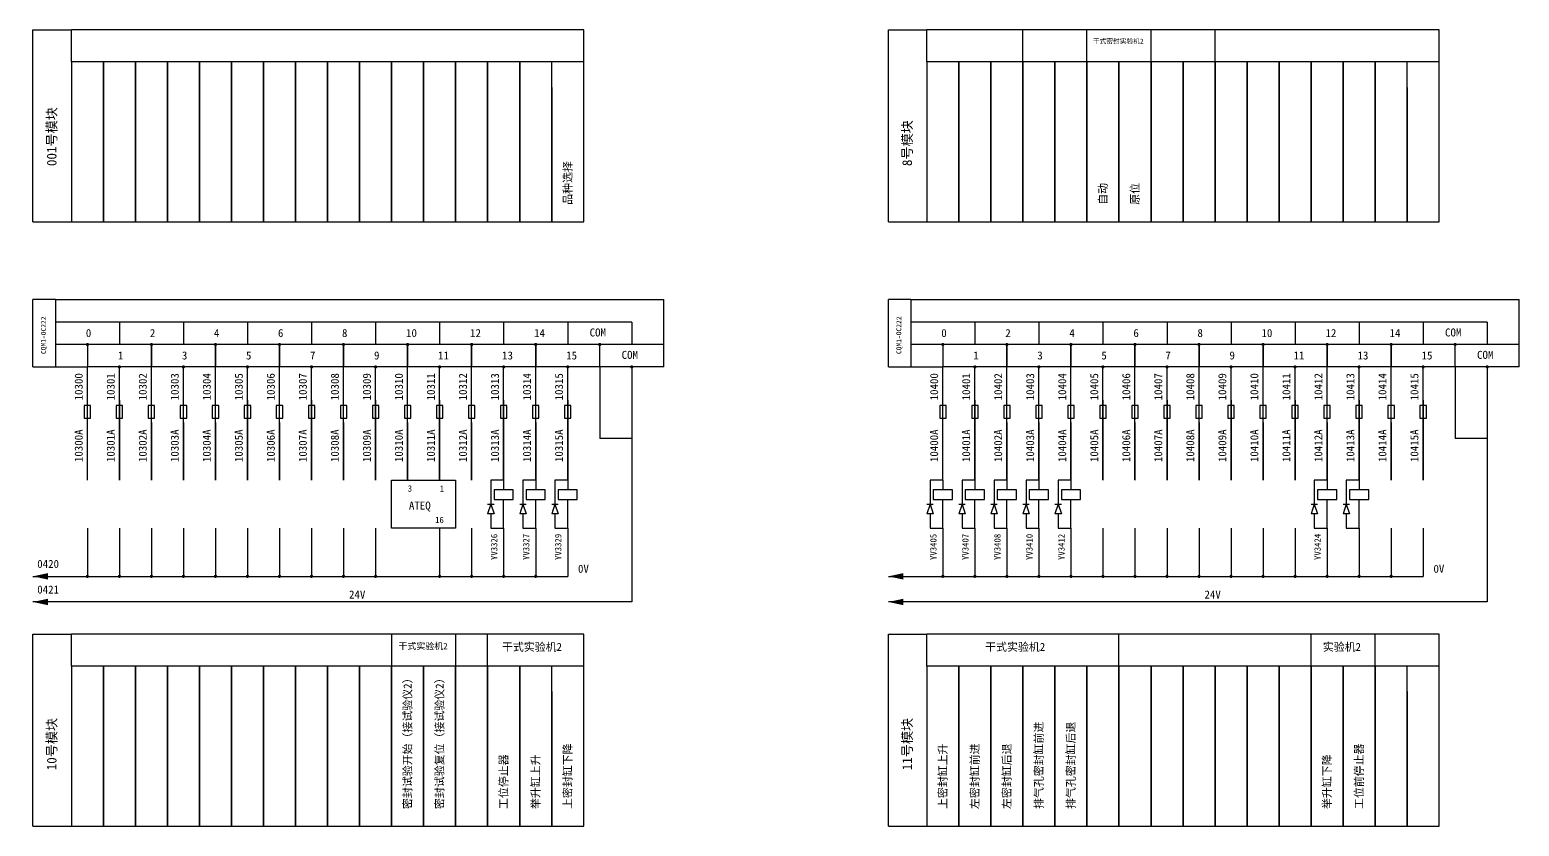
# Model space of a CAD drawing. Header units: millimetres. Extents: x 238 to 703, y -83 to 446.
# Drawn here: x 237.8 to 703, y -82.5 to 166.1 of the extents above; entities that cross this region are included whole.
import ezdxf

# ---------------------------------------------------------------- set-up
doc = ezdxf.new("R2010")
doc.units = ezdxf.units.MM
doc.header["$LTSCALE"] = 0.1

msp = doc.modelspace()

# ---------------------------------------------------------------- linework, layer by layer
for p, q in [((238.8, 166.12), (250.8, 166.12)), ((238.8, 106.12), (238.8, 166.12)), ((250.8, 156.12), (250.8, 166.12)), ((260.8, 166.12), (250.8, 166.12)), ((270.8, 166.12), (260.8, 166.12)), ((280.8, 166.12), (270.8, 166.12)), ((290.8, 166.12), (280.8, 166.12)), ((300.8, 166.12), (290.8, 166.12)), ((310.8, 166.12), (300.8, 166.12)), ((320.8, 166.12), (310.8, 166.12)), ((330.8, 166.12), (320.8, 166.12)), ((340.8, 166.12), (330.8, 166.12)), ((350.8, 166.12), (340.8, 166.12)), ((360.8, 166.12), (350.8, 166.12)), ((370.8, 166.12), (360.8, 166.12)), ((380.8, 166.12), (370.8, 166.12)), ((390.8, 166.12), (380.8, 166.12)), ((400.8, 166.12), (390.8, 166.12)), ((410.8, 166.12), (400.8, 166.12)), ((410.8, 156.12), (410.8, 166.12)), ((505.97, 106.12), (505.97, 166.12)), ((505.97, 166.12), (517.97, 166.12)), ((527.97, 166.12), (517.97, 166.12)), ((517.97, 156.12), (517.97, 166.12)), ((537.97, 166.12), (527.97, 166.12)), ((547.97, 166.12), (537.97, 166.12)), ((557.97, 166.12), (547.97, 166.12)), ((547.97, 156.12), (547.97, 166.12)), ((567.97, 166.12), (557.97, 166.12)), ((567.97, 156.12), (567.97, 166.12)), ((577.97, 166.12), (567.97, 166.12)), ((587.97, 166.12), (577.97, 166.12)), ((587.97, 156.12), (587.97, 166.12)), ((597.97, 166.12), (587.97, 166.12)), ((607.97, 166.12), (597.97, 166.12)), ((617.97, 166.12), (607.97, 166.12)), ((607.97, 156.12), (607.97, 166.12)), ((627.97, 166.12), (617.97, 166.12)), ((637.97, 166.12), (627.97, 166.12)), ((647.97, 166.12), (637.97, 166.12)), ((657.97, 166.12), (647.97, 166.12)), ((667.97, 166.12), (657.97, 166.12)), ((677.97, 166.12), (667.97, 166.12)), ((677.97, 156.12), (677.97, 166.12)), ((250.8, 156.12), (250.8, 106.12)), ((260.8, 156.12), (250.8, 156.12)), ((270.8, 156.12), (260.8, 156.12)), ((260.8, 156.12), (260.8, 106.12)), ((260.8, 106.12), (260.8, 156.12)), ((280.8, 156.12), (270.8, 156.12)), ((270.8, 156.12), (270.8, 106.12)), ((270.8, 106.12), (270.8, 156.12)), ((290.8, 156.12), (280.8, 156.12)), ((280.8, 156.12), (280.8, 106.12)), ((280.8, 106.12), (280.8, 156.12)), ((300.8, 156.12), (290.8, 156.12)), ((290.8, 156.12), (290.8, 106.12)), ((290.8, 106.12), (290.8, 156.12)), ((310.8, 156.12), (300.8, 156.12)), ((300.8, 156.12), (300.8, 106.12)), ((300.8, 106.12), (300.8, 156.12)), ((320.8, 156.12), (310.8, 156.12)), ((310.8, 156.12), (310.8, 106.12)), ((310.8, 106.12), (310.8, 156.12)), ((330.8, 156.12), (320.8, 156.12)), ((320.8, 156.12), (320.8, 106.12)), ((320.8, 106.12), (320.8, 156.12)), ((340.8, 156.12), (330.8, 156.12)), ((330.8, 156.12), (330.8, 106.12)), ((330.8, 106.12), (330.8, 156.12)), ((350.8, 156.12), (340.8, 156.12)), ((340.8, 156.12), (340.8, 106.12)), ((340.8, 106.12), (340.8, 156.12)), ((360.8, 156.12), (350.8, 156.12)), ((350.8, 156.12), (350.8, 106.12)), ((350.8, 106.12), (350.8, 156.12)), ((370.8, 156.12), (360.8, 156.12)), ((360.8, 156.12), (360.8, 106.12)), ((360.8, 106.12), (360.8, 156.12)), ((380.8, 156.12), (370.8, 156.12)), ((370.8, 156.12), (370.8, 106.12)), ((370.8, 106.12), (370.8, 156.12)), ((390.8, 156.12), (380.8, 156.12)), ((380.8, 156.12), (380.8, 106.12)), ((380.8, 106.12), (380.8, 156.12)), ((400.8, 156.12), (390.8, 156.12)), ((390.8, 156.12), (390.8, 106.12)), ((390.8, 106.12), (390.8, 156.12)), ((410.8, 156.12), (400.8, 156.12)), ((400.8, 106.12), (400.8, 156.12)), ((410.8, 106.12), (410.8, 156.12)), ((527.97, 156.12), (517.97, 156.12)), ((517.97, 156.12), (517.97, 106.12)), ((527.97, 106.12), (527.97, 156.12)), ((527.97, 156.12), (527.97, 106.12)), ((537.97, 156.12), (527.97, 156.12)), ((537.97, 106.12), (537.97, 156.12)), ((537.97, 156.12), (537.97, 106.12)), ((547.97, 156.12), (537.97, 156.12)), ((547.97, 106.12), (547.97, 156.12)), ((547.97, 156.12), (547.97, 106.12)), ((557.97, 156.12), (547.97, 156.12)), ((557.97, 106.12), (557.97, 156.12)), ((557.97, 156.12), (557.97, 106.12)), ((567.97, 156.12), (557.97, 156.12)), ((567.97, 106.12), (567.97, 156.12)), ((567.97, 156.12), (567.97, 106.12)), ((577.97, 156.12), (567.97, 156.12)), ((577.97, 106.12), (577.97, 156.12)), ((577.97, 156.12), (577.97, 106.12)), ((587.97, 156.12), (577.97, 156.12)), ((587.97, 106.12), (587.97, 156.12)), ((587.97, 156.12), (587.97, 106.12)), ((597.97, 156.12), (587.97, 156.12)), ((597.97, 106.12), (597.97, 156.12)), ((597.97, 156.12), (597.97, 106.12)), ((607.97, 156.12), (597.97, 156.12)), ((607.97, 106.12), (607.97, 156.12)), ((607.97, 156.12), (607.97, 106.12)), ((617.97, 156.12), (607.97, 156.12)), ((617.97, 106.12), (617.97, 156.12)), ((617.97, 156.12), (617.97, 106.12)), ((627.97, 156.12), (617.97, 156.12)), ((627.97, 106.12), (627.97, 156.12)), ((627.97, 156.12), (627.97, 106.12)), ((637.97, 156.12), (627.97, 156.12)), ((637.97, 106.12), (637.97, 156.12)), ((637.97, 156.12), (637.97, 106.12)), ((647.97, 156.12), (637.97, 156.12)), ((647.97, 106.12), (647.97, 156.12)), ((647.97, 156.12), (647.97, 106.12)), ((657.97, 156.12), (647.97, 156.12)), ((657.97, 106.12), (657.97, 156.12)), ((657.97, 156.12), (657.97, 106.12)), ((667.97, 156.12), (657.97, 156.12)), ((667.97, 106.12), (667.97, 156.12)), ((677.97, 156.12), (667.97, 156.12)), ((677.97, 106.12), (677.97, 156.12)), ((400.8, 148.12), (400.8, 106.12)), ((667.97, 148.12), (667.97, 106.12)), ((238.8, 106.12), (250.8, 106.12)), ((250.8, 106.12), (260.8, 106.12)), ((260.8, 106.12), (270.8, 106.12)), ((270.8, 106.12), (280.8, 106.12)), ((280.8, 106.12), (290.8, 106.12)), ((290.8, 106.12), (300.8, 106.12)), ((300.8, 106.12), (310.8, 106.12)), ((310.8, 106.12), (320.8, 106.12)), ((320.8, 106.12), (330.8, 106.12)), ((330.8, 106.12), (340.8, 106.12)), ((340.8, 106.12), (350.8, 106.12)), ((350.8, 106.12), (360.8, 106.12)), ((360.8, 106.12), (370.8, 106.12)), ((370.8, 106.12), (380.8, 106.12)), ((380.8, 106.12), (390.8, 106.12)), ((390.8, 106.12), (400.8, 106.12)), ((400.8, 106.12), (410.8, 106.12)), ((505.97, 106.12), (517.97, 106.12)), ((517.97, 106.12), (527.97, 106.12)), ((527.97, 106.12), (537.97, 106.12)), ((537.97, 106.12), (547.97, 106.12)), ((547.97, 106.12), (557.97, 106.12)), ((557.97, 106.12), (567.97, 106.12)), ((567.97, 106.12), (577.97, 106.12)), ((577.97, 106.12), (587.97, 106.12)), ((587.97, 106.12), (597.97, 106.12)), ((597.97, 106.12), (607.97, 106.12)), ((607.97, 106.12), (617.97, 106.12)), ((617.97, 106.12), (627.97, 106.12)), ((627.97, 106.12), (637.97, 106.12)), ((637.97, 106.12), (647.97, 106.12)), ((647.97, 106.12), (657.97, 106.12)), ((657.97, 106.12), (667.97, 106.12)), ((667.97, 106.12), (677.97, 106.12)), ((238.8, 60.87), (238.8, 81.87)), ((245.8, 81.87), (238.8, 81.87)), ((245.8, 81.87), (435.8, 81.87)), ((245.8, 81.87), (245.8, 60.87)), ((435.8, 74.87), (435.8, 81.87)), ((512.97, 81.87), (505.97, 81.87)), ((505.97, 60.87), (505.97, 81.87)), ((512.97, 81.87), (512.97, 60.87)), ((512.97, 81.87), (702.97, 81.87)), ((702.97, 74.87), (702.97, 81.87)), ((425.8, 74.87), (245.8, 74.87)), ((265.8, 74.87), (265.8, 67.87)), ((285.8, 74.87), (285.8, 67.87)), ((305.8, 74.87), (305.8, 67.87)), ((325.8, 74.87), (325.8, 67.87)), ((345.8, 74.87), (345.8, 67.87)), ((365.8, 74.87), (365.8, 67.87)), ((385.8, 74.87), (385.8, 67.87)), ((405.8, 74.87), (405.8, 67.87)), ((425.8, 74.87), (425.8, 67.87)), ((435.8, 67.87), (435.8, 74.87)), ((692.97, 74.87), (512.97, 74.87)), ((532.97, 74.87), (532.97, 67.87)), ((552.97, 74.87), (552.97, 67.87)), ((572.97, 74.87), (572.97, 67.87)), ((592.97, 74.87), (592.97, 67.87)), ((612.97, 74.87), (612.97, 67.87)), ((632.97, 74.87), (632.97, 67.87)), ((652.97, 74.87), (652.97, 67.87)), ((672.97, 74.87), (672.97, 67.87)), ((692.97, 74.87), (692.97, 67.87)), ((702.97, 67.87), (702.97, 74.87)), ((435.8, 67.87), (245.8, 67.87)), ((255.8, 67.87), (255.8, 60.87)), ((275.8, 60.87), (275.8, 67.87)), ((275.8, 67.87), (275.8, 60.87)), ((295.8, 60.87), (295.8, 67.87)), ((295.8, 67.87), (295.8, 60.87)), ((315.8, 60.87), (315.8, 67.87)), ((315.8, 67.87), (315.8, 60.87)), ((335.8, 60.87), (335.8, 67.87)), ((335.8, 67.87), (335.8, 60.87)), ((355.8, 60.87), (355.8, 67.87)), ((355.8, 67.87), (355.8, 60.87)), ((375.8, 60.87), (375.8, 67.87)), ((375.8, 67.87), (375.8, 60.87)), ((395.8, 60.87), (395.8, 67.87)), ((395.8, 67.87), (395.8, 60.87)), ((415.8, 60.87), (415.8, 67.87)), ((435.8, 60.87), (435.8, 67.87)), ((702.97, 67.87), (512.97, 67.87)), ((522.97, 67.87), (522.97, 60.87)), ((542.97, 67.87), (542.97, 60.87)), ((542.97, 60.87), (542.97, 67.87)), ((562.97, 67.87), (562.97, 60.87)), ((562.97, 60.87), (562.97, 67.87)), ((582.97, 67.87), (582.97, 60.87)), ((582.97, 60.87), (582.97, 67.87)), ((602.97, 67.87), (602.97, 60.87)), ((602.97, 60.87), (602.97, 67.87)), ((622.97, 67.87), (622.97, 60.87)), ((622.97, 60.87), (622.97, 67.87)), ((642.97, 67.87), (642.97, 60.87)), ((642.97, 60.87), (642.97, 67.87)), ((662.97, 67.87), (662.97, 60.87)), ((662.97, 60.87), (662.97, 67.87)), ((682.97, 60.87), (682.97, 67.87)), ((702.97, 60.87), (702.97, 67.87)), ((238.8, 60.87), (255.8, 60.87)), ((255.8, 25.49), (255.8, 60.87)), ((435.8, 60.87), (255.8, 60.87)), ((265.8, 25.49), (265.8, 60.87)), ((275.8, 25.49), (275.8, 60.87)), ((285.8, 25.49), (285.8, 60.87)), ((295.8, 25.49), (295.8, 60.87)), ((305.8, 25.49), (305.8, 60.87)), ((315.8, 25.49), (315.8, 60.87)), ((325.8, 25.49), (325.8, 60.87)), ((335.8, 25.49), (335.8, 60.87)), ((345.8, 25.49), (345.8, 60.87)), ((355.8, 25.49), (355.8, 60.87)), ((365.8, 25.49), (365.8, 60.87)), ((375.8, 25.49), (375.8, 60.87)), ((385.8, 25.49), (385.8, 60.87)), ((395.8, 25.49), (395.8, 60.87)), ((405.8, 25.49), (405.8, 60.87)), ((415.8, 60.87), (415.8, 38.49)), ((425.8, 60.87), (425.8, -12.51)), ((505.97, 60.87), (522.97, 60.87)), ((702.97, 60.87), (522.97, 60.87)), ((522.97, 25.49), (522.97, 60.87)), ((532.97, 25.49), (532.97, 60.87)), ((542.97, 25.49), (542.97, 60.87)), ((552.97, 25.49), (552.97, 60.87)), ((562.97, 25.49), (562.97, 60.87)), ((572.97, 25.49), (572.97, 60.87)), ((582.97, 25.49), (582.97, 60.87)), ((592.97, 25.49), (592.97, 60.87)), ((602.97, 25.49), (602.97, 60.87)), ((612.97, 25.49), (612.97, 60.87)), ((622.97, 25.49), (622.97, 60.87)), ((632.97, 25.49), (632.97, 60.87)), ((642.97, 25.49), (642.97, 60.87)), ((652.97, 25.49), (652.97, 60.87)), ((662.97, 25.49), (662.97, 60.87)), ((672.97, 25.49), (672.97, 60.87)), ((682.97, 60.87), (682.97, 38.49)), ((692.97, 60.87), (692.97, -12.51)), ((256.8, 48.87), (254.8, 48.87)), ((254.8, 48.87), (254.8, 44.87)), ((256.8, 44.87), (256.8, 48.87)), ((264.8, 48.87), (264.8, 44.87)), ((266.8, 48.87), (264.8, 48.87)), ((265.8, 50.49), (265.8, 25.49)), ((266.8, 44.87), (266.8, 48.87)), ((274.8, 48.87), (274.8, 44.87)), ((276.8, 48.87), (274.8, 48.87)), ((276.8, 44.87), (276.8, 48.87)), ((284.8, 48.87), (284.8, 44.87)), ((286.8, 48.87), (284.8, 48.87)), ((286.8, 44.87), (286.8, 48.87)), ((294.8, 48.87), (294.8, 44.87)), ((296.8, 48.87), (294.8, 48.87)), ((296.8, 44.87), (296.8, 48.87)), ((304.8, 48.87), (304.8, 44.87)), ((306.8, 48.87), (304.8, 48.87)), ((305.8, 50.49), (305.8, 25.49)), ((306.8, 44.87), (306.8, 48.87)), ((314.8, 48.87), (314.8, 44.87)), ((316.8, 48.87), (314.8, 48.87)), ((316.8, 44.87), (316.8, 48.87)), ((324.8, 48.87), (324.8, 44.87)), ((326.8, 48.87), (324.8, 48.87)), ((325.8, 50.49), (325.8, 25.49)), ((326.8, 44.87), (326.8, 48.87)), ((334.8, 48.87), (334.8, 44.87)), ((336.8, 48.87), (334.8, 48.87)), ((336.8, 44.87), (336.8, 48.87)), ((344.8, 48.87), (344.8, 44.87)), ((346.8, 48.87), (344.8, 48.87)), ((345.8, 50.49), (345.8, 25.49)), ((346.8, 44.87), (346.8, 48.87)), ((354.8, 48.87), (354.8, 44.87)), ((356.8, 48.87), (354.8, 48.87)), ((356.8, 44.87), (356.8, 48.87)), ((364.8, 48.87), (364.8, 44.87)), ((366.8, 48.87), (364.8, 48.87)), ((365.8, 50.49), (365.8, 25.49)), ((366.8, 44.87), (366.8, 48.87)), ((374.8, 48.87), (374.8, 44.87)), ((376.8, 48.87), (374.8, 48.87)), ((376.8, 44.87), (376.8, 48.87)), ((384.8, 48.87), (384.8, 44.87)), ((386.8, 48.87), (384.8, 48.87)), ((385.8, 50.49), (385.8, 25.49)), ((386.8, 44.87), (386.8, 48.87)), ((394.8, 48.87), (394.8, 44.87)), ((396.8, 48.87), (394.8, 48.87)), ((396.8, 44.87), (396.8, 48.87)), ((404.8, 48.87), (404.8, 44.87)), ((406.8, 48.87), (404.8, 48.87)), ((405.8, 50.49), (405.8, 25.49)), ((406.8, 44.87), (406.8, 48.87)), ((521.97, 48.87), (521.97, 44.87)), ((523.97, 48.87), (521.97, 48.87)), ((523.97, 44.87), (523.97, 48.87)), ((533.97, 48.87), (531.97, 48.87)), ((531.97, 48.87), (531.97, 44.87)), ((532.97, 50.49), (532.97, 25.49)), ((533.97, 44.87), (533.97, 48.87)), ((543.97, 48.87), (541.97, 48.87)), ((541.97, 48.87), (541.97, 44.87)), ((543.97, 44.87), (543.97, 48.87)), ((553.97, 48.87), (551.97, 48.87)), ((551.97, 48.87), (551.97, 44.87)), ((553.97, 44.87), (553.97, 48.87)), ((563.97, 48.87), (561.97, 48.87)), ((561.97, 48.87), (561.97, 44.87)), ((563.97, 44.87), (563.97, 48.87)), ((573.97, 48.87), (571.97, 48.87)), ((571.97, 48.87), (571.97, 44.87)), ((572.97, 50.49), (572.97, 25.49)), ((573.97, 44.87), (573.97, 48.87)), ((583.97, 48.87), (581.97, 48.87)), ((581.97, 48.87), (581.97, 44.87)), ((583.97, 44.87), (583.97, 48.87)), ((593.97, 48.87), (591.97, 48.87)), ((591.97, 48.87), (591.97, 44.87)), ((592.97, 50.49), (592.97, 25.49)), ((593.97, 44.87), (593.97, 48.87)), ((603.97, 48.87), (601.97, 48.87)), ((601.97, 48.87), (601.97, 44.87)), ((603.97, 44.87), (603.97, 48.87)), ((613.97, 48.87), (611.97, 48.87)), ((611.97, 48.87), (611.97, 44.87)), ((612.97, 50.49), (612.97, 25.49)), ((613.97, 44.87), (613.97, 48.87)), ((623.97, 48.87), (621.97, 48.87)), ((621.97, 48.87), (621.97, 44.87)), ((623.97, 44.87), (623.97, 48.87)), ((633.97, 48.87), (631.97, 48.87)), ((631.97, 48.87), (631.97, 44.87)), ((632.97, 50.49), (632.97, 25.49)), ((633.97, 44.87), (633.97, 48.87)), ((643.97, 48.87), (641.97, 48.87)), ((641.97, 48.87), (641.97, 44.87)), ((643.97, 44.87), (643.97, 48.87)), ((653.97, 48.87), (651.97, 48.87)), ((651.97, 48.87), (651.97, 44.87)), ((652.97, 50.49), (652.97, 25.49)), ((653.97, 44.87), (653.97, 48.87)), ((663.97, 48.87), (661.97, 48.87)), ((661.97, 48.87), (661.97, 44.87)), ((663.97, 44.87), (663.97, 48.87)), ((673.97, 48.87), (671.97, 48.87)), ((671.97, 48.87), (671.97, 44.87)), ((672.97, 50.49), (672.97, 25.49)), ((673.97, 44.87), (673.97, 48.87)), ((254.8, 44.87), (256.8, 44.87)), ((264.8, 44.87), (266.8, 44.87)), ((274.8, 44.87), (276.8, 44.87)), ((275.8, 43.49), (275.8, 25.49)), ((284.8, 44.87), (286.8, 44.87)), ((285.8, 43.49), (285.8, 25.49)), ((294.8, 44.87), (296.8, 44.87)), ((295.8, 43.49), (295.8, 25.49)), ((304.8, 44.87), (306.8, 44.87)), ((314.8, 44.87), (316.8, 44.87)), ((315.8, 43.49), (315.8, 25.49)), ((324.8, 44.87), (326.8, 44.87)), ((334.8, 44.87), (336.8, 44.87)), ((335.8, 43.49), (335.8, 25.49)), ((344.8, 44.87), (346.8, 44.87)), ((354.8, 44.87), (356.8, 44.87)), ((355.8, 43.49), (355.8, 25.49)), ((364.8, 44.87), (366.8, 44.87)), ((374.8, 44.87), (376.8, 44.87)), ((375.8, 43.49), (375.8, 25.49)), ((384.8, 44.87), (386.8, 44.87)), ((394.8, 44.87), (396.8, 44.87)), ((395.8, 43.49), (395.8, 25.49)), ((404.8, 44.87), (406.8, 44.87)), ((521.97, 44.87), (523.97, 44.87)), ((531.97, 44.87), (533.97, 44.87)), ((541.97, 44.87), (543.97, 44.87)), ((542.97, 43.49), (542.97, 25.49)), ((551.97, 44.87), (553.97, 44.87)), ((552.97, 43.49), (552.97, 25.49)), ((561.97, 44.87), (563.97, 44.87)), ((562.97, 43.49), (562.97, 25.49)), ((571.97, 44.87), (573.97, 44.87)), ((581.97, 44.87), (583.97, 44.87)), ((582.97, 43.49), (582.97, 25.49)), ((591.97, 44.87), (593.97, 44.87)), ((601.97, 44.87), (603.97, 44.87)), ((602.97, 43.49), (602.97, 25.49)), ((611.97, 44.87), (613.97, 44.87)), ((621.97, 44.87), (623.97, 44.87)), ((622.97, 43.49), (622.97, 25.49)), ((631.97, 44.87), (633.97, 44.87)), ((641.97, 44.87), (643.97, 44.87)), ((642.97, 43.49), (642.97, 25.49)), ((651.97, 44.87), (653.97, 44.87)), ((661.97, 44.87), (663.97, 44.87)), ((662.97, 43.49), (662.97, 25.49)), ((671.97, 44.87), (673.97, 44.87)), ((425.8, 38.49), (415.8, 38.49)), ((692.97, 38.49), (682.97, 38.49)), ((385.8, 25.49), (381.8, 25.49)), ((381.8, 25.49), (381.8, 17.99)), ((385.8, 25.49), (385.8, 22.49)), ((391.8, 25.49), (391.8, 17.99)), ((395.8, 25.49), (391.8, 25.49)), ((395.8, 25.49), (395.8, 22.49)), ((401.8, 25.49), (401.8, 17.99)), ((405.8, 25.49), (401.8, 25.49)), ((405.8, 25.49), (405.8, 22.49)), ((522.97, 25.49), (518.97, 25.49)), ((518.97, 25.49), (518.97, 17.99)), ((522.97, 25.49), (522.97, 22.49)), ((532.97, 25.49), (528.97, 25.49)), ((528.97, 25.49), (528.97, 17.99)), ((532.97, 25.49), (532.97, 22.49)), ((542.97, 25.49), (538.97, 25.49)), ((538.97, 25.49), (538.97, 17.99)), ((542.97, 25.49), (542.97, 22.49)), ((552.97, 25.49), (548.97, 25.49)), ((548.97, 25.49), (548.97, 17.99)), ((552.97, 25.49), (552.97, 22.49)), ((562.97, 25.49), (558.97, 25.49)), ((558.97, 25.49), (558.97, 17.99)), ((562.97, 25.49), (562.97, 22.49)), ((642.97, 25.49), (638.97, 25.49)), ((638.97, 25.49), (638.97, 17.99)), ((642.97, 25.49), (642.97, 22.49)), ((648.97, 25.49), (648.97, 17.99)), ((652.97, 25.49), (648.97, 25.49)), ((652.97, 25.49), (652.97, 22.49)), ((382.8, 22.49), (382.8, 19.49)), ((388.8, 22.49), (382.8, 22.49)), ((382.8, 19.49), (388.8, 19.49)), ((385.8, 10.49), (385.8, 19.49)), ((388.8, 19.49), (388.8, 22.49)), ((398.8, 22.49), (392.8, 22.49)), ((392.8, 22.49), (392.8, 19.49)), ((392.8, 19.49), (398.8, 19.49)), ((395.8, 10.49), (395.8, 19.49)), ((398.8, 19.49), (398.8, 22.49)), ((408.8, 22.49), (402.8, 22.49)), ((402.8, 22.49), (402.8, 19.49)), ((402.8, 19.49), (408.8, 19.49)), ((405.8, 10.49), (405.8, 19.49)), ((408.8, 19.49), (408.8, 22.49)), ((519.97, 22.49), (519.97, 19.49)), ((525.97, 22.49), (519.97, 22.49)), ((519.97, 19.49), (525.97, 19.49)), ((522.97, 10.49), (522.97, 19.49)), ((525.97, 19.49), (525.97, 22.49)), ((529.97, 22.49), (529.97, 19.49)), ((535.97, 22.49), (529.97, 22.49)), ((529.97, 19.49), (535.97, 19.49)), ((532.97, 10.49), (532.97, 19.49)), ((535.97, 19.49), (535.97, 22.49)), ((539.97, 22.49), (539.97, 19.49)), ((545.97, 22.49), (539.97, 22.49)), ((539.97, 19.49), (545.97, 19.49)), ((542.97, 10.49), (542.97, 19.49)), ((545.97, 19.49), (545.97, 22.49)), ((549.97, 22.49), (549.97, 19.49)), ((555.97, 22.49), (549.97, 22.49)), ((549.97, 19.49), (555.97, 19.49)), ((552.97, 10.49), (552.97, 19.49)), ((555.97, 19.49), (555.97, 22.49)), ((559.97, 22.49), (559.97, 19.49)), ((565.97, 22.49), (559.97, 22.49)), ((559.97, 19.49), (565.97, 19.49)), ((562.97, 10.49), (562.97, 19.49)), ((565.97, 19.49), (565.97, 22.49)), ((639.97, 22.49), (639.97, 19.49)), ((645.97, 22.49), (639.97, 22.49)), ((639.97, 19.49), (645.97, 19.49)), ((642.97, 10.49), (642.97, 19.49)), ((645.97, 19.49), (645.97, 22.49)), ((655.97, 22.49), (649.97, 22.49)), ((649.97, 22.49), (649.97, 19.49)), ((649.97, 19.49), (655.97, 19.49)), ((652.97, 10.49), (652.97, 19.49)), ((655.97, 19.49), (655.97, 22.49)), ((380.8, 17.99), (382.8, 17.99)), ((381.8, 17.99), (380.8, 14.99)), ((382.8, 14.99), (380.8, 14.99)), ((381.8, 17.99), (382.8, 14.99)), ((381.8, 14.99), (381.8, 10.49)), ((391.8, 17.99), (390.8, 14.99)), ((390.8, 17.99), (392.8, 17.99)), ((392.8, 14.99), (390.8, 14.99)), ((391.8, 17.99), (392.8, 14.99)), ((391.8, 14.99), (391.8, 10.49)), ((401.8, 17.99), (400.8, 14.99)), ((400.8, 17.99), (402.8, 17.99)), ((402.8, 14.99), (400.8, 14.99)), ((401.8, 17.99), (402.8, 14.99)), ((401.8, 14.99), (401.8, 10.49)), ((517.97, 17.99), (519.97, 17.99)), ((518.97, 17.99), (517.97, 14.99)), ((519.97, 14.99), (517.97, 14.99)), ((518.97, 17.99), (519.97, 14.99)), ((518.97, 14.99), (518.97, 10.49)), ((527.97, 17.99), (529.97, 17.99)), ((528.97, 17.99), (527.97, 14.99)), ((529.97, 14.99), (527.97, 14.99)), ((528.97, 17.99), (529.97, 14.99)), ((528.97, 14.99), (528.97, 10.49)), ((537.97, 17.99), (539.97, 17.99)), ((538.97, 17.99), (537.97, 14.99)), ((539.97, 14.99), (537.97, 14.99)), ((538.97, 17.99), (539.97, 14.99)), ((538.97, 14.99), (538.97, 10.49)), ((547.97, 17.99), (549.97, 17.99)), ((548.97, 17.99), (547.97, 14.99)), ((549.97, 14.99), (547.97, 14.99)), ((548.97, 17.99), (549.97, 14.99)), ((548.97, 14.99), (548.97, 10.49)), ((557.97, 17.99), (559.97, 17.99)), ((558.97, 17.99), (557.97, 14.99)), ((559.97, 14.99), (557.97, 14.99)), ((558.97, 17.99), (559.97, 14.99)), ((558.97, 14.99), (558.97, 10.49)), ((637.97, 17.99), (639.97, 17.99)), ((638.97, 17.99), (637.97, 14.99)), ((639.97, 14.99), (637.97, 14.99)), ((638.97, 17.99), (639.97, 14.99)), ((638.97, 14.99), (638.97, 10.49)), ((648.97, 17.99), (647.97, 14.99)), ((647.97, 17.99), (649.97, 17.99)), ((649.97, 14.99), (647.97, 14.99)), ((648.97, 17.99), (649.97, 14.99)), ((648.97, 14.99), (648.97, 10.49)), ((255.8, 10.49), (255.8, -4.51)), ((265.8, 10.49), (265.8, -4.51)), ((275.8, 10.49), (275.8, -4.51)), ((285.8, 10.49), (285.8, -4.51)), ((295.8, 10.49), (295.8, -4.51)), ((305.8, 10.49), (305.8, -4.51)), ((315.8, 10.49), (315.8, -4.51)), ((325.8, 10.49), (325.8, -4.51)), ((335.8, 10.49), (335.8, -4.51)), ((345.8, 10.49), (345.8, -4.51)), ((365.8, 10.49), (365.8, -4.51)), ((375.8, 10.49), (375.8, -4.51)), ((381.8, 10.49), (385.8, 10.49)), ((385.8, 10.49), (385.8, -4.51)), ((391.8, 10.49), (395.8, 10.49)), ((395.8, 10.49), (395.8, -4.51)), ((401.8, 10.49), (405.8, 10.49)), ((405.8, 10.49), (405.8, -4.51)), ((518.97, 10.49), (522.97, 10.49)), ((522.97, 10.49), (522.97, -4.51)), ((528.97, 10.49), (532.97, 10.49)), ((532.97, 10.49), (532.97, -4.51)), ((538.97, 10.49), (542.97, 10.49)), ((542.97, 10.49), (542.97, -4.51)), ((548.97, 10.49), (552.97, 10.49)), ((552.97, 10.49), (552.97, -4.51)), ((558.97, 10.49), (562.97, 10.49)), ((562.97, 10.49), (562.97, -4.51)), ((572.97, 10.49), (572.97, -4.51)), ((582.97, 10.49), (582.97, -4.51)), ((592.97, 10.49), (592.97, -4.51)), ((602.97, 10.49), (602.97, -4.51)), ((612.97, 10.49), (612.97, -4.51)), ((622.97, 10.49), (622.97, -4.51)), ((632.97, 10.49), (632.97, -4.51)), ((638.97, 10.49), (642.97, 10.49)), ((642.97, 10.49), (642.97, -4.51)), ((648.97, 10.49), (652.97, 10.49)), ((652.97, 10.49), (652.97, -4.51)), ((662.97, 10.49), (662.97, -4.51)), ((672.97, 10.49), (672.97, -4.51)), ((238.8, -4.51), (405.8, -4.51)), ((505.97, -4.51), (672.97, -4.51)), ((425.8, -12.51), (238.8, -12.51)), ((692.97, -12.51), (505.97, -12.51)), ((238.8, -82.51), (238.8, -22.51)), ((238.8, -22.51), (250.8, -22.51)), ((260.8, -22.51), (250.8, -22.51)), ((250.8, -32.51), (250.8, -22.51)), ((270.8, -22.51), (260.8, -22.51)), ((280.8, -22.51), (270.8, -22.51)), ((290.8, -22.51), (280.8, -22.51)), ((300.8, -22.51), (290.8, -22.51)), ((310.8, -22.51), (300.8, -22.51)), ((320.8, -22.51), (310.8, -22.51)), ((330.8, -22.51), (320.8, -22.51)), ((340.8, -22.51), (330.8, -22.51)), ((350.8, -22.51), (340.8, -22.51)), ((360.8, -22.51), (350.8, -22.51)), ((350.8, -22.51), (350.8, -32.51)), ((370.8, -22.51), (360.8, -22.51)), ((380.8, -22.51), (370.8, -22.51)), ((370.8, -22.51), (370.8, -32.51)), ((390.8, -22.51), (380.8, -22.51)), ((380.8, -32.51), (380.8, -22.51)), ((400.8, -22.51), (390.8, -22.51)), ((410.8, -22.51), (400.8, -22.51)), ((410.8, -32.51), (410.8, -22.51)), ((505.97, -22.51), (517.97, -22.51)), ((505.97, -82.51), (505.97, -22.51)), ((517.97, -32.51), (517.97, -22.51)), ((527.97, -22.51), (517.97, -22.51)), ((537.97, -22.51), (527.97, -22.51)), ((547.97, -22.51), (537.97, -22.51)), ((557.97, -22.51), (547.97, -22.51)), ((567.97, -22.51), (557.97, -22.51)), ((577.97, -22.51), (567.97, -22.51)), ((587.97, -22.51), (577.97, -22.51)), ((577.97, -32.51), (577.97, -22.51)), ((597.97, -22.51), (587.97, -22.51)), ((607.97, -22.51), (597.97, -22.51)), ((617.97, -22.51), (607.97, -22.51)), ((627.97, -22.51), (617.97, -22.51)), ((637.97, -22.51), (627.97, -22.51)), ((647.97, -22.51), (637.97, -22.51)), ((637.97, -32.51), (637.97, -22.51)), ((657.97, -22.51), (647.97, -22.51)), ((667.97, -22.51), (657.97, -22.51)), ((657.97, -32.51), (657.97, -22.51)), ((677.97, -22.51), (667.97, -22.51)), ((677.97, -32.51), (677.97, -22.51)), ((260.8, -32.51), (250.8, -32.51)), ((250.8, -32.51), (250.8, -82.51)), ((260.8, -82.51), (260.8, -32.51)), ((260.8, -32.51), (260.8, -82.51)), ((270.8, -32.51), (260.8, -32.51)), ((270.8, -82.51), (270.8, -32.51)), ((270.8, -32.51), (270.8, -82.51)), ((280.8, -32.51), (270.8, -32.51)), ((280.8, -82.51), (280.8, -32.51)), ((280.8, -32.51), (280.8, -82.51)), ((290.8, -32.51), (280.8, -32.51)), ((290.8, -82.51), (290.8, -32.51)), ((290.8, -32.51), (290.8, -82.51)), ((300.8, -32.51), (290.8, -32.51)), ((300.8, -82.51), (300.8, -32.51)), ((300.8, -32.51), (300.8, -82.51)), ((310.8, -32.51), (300.8, -32.51)), ((310.8, -82.51), (310.8, -32.51)), ((310.8, -32.51), (310.8, -82.51)), ((320.8, -32.51), (310.8, -32.51)), ((320.8, -82.51), (320.8, -32.51)), ((320.8, -32.51), (320.8, -82.51)), ((330.8, -32.51), (320.8, -32.51)), ((330.8, -82.51), (330.8, -32.51)), ((330.8, -32.51), (330.8, -82.51)), ((340.8, -32.51), (330.8, -32.51)), ((340.8, -82.51), (340.8, -32.51)), ((340.8, -32.51), (340.8, -82.51)), ((350.8, -32.51), (340.8, -32.51)), ((350.8, -82.51), (350.8, -32.51)), ((350.8, -32.51), (350.8, -82.51)), ((360.8, -32.51), (350.8, -32.51)), ((360.8, -82.51), (360.8, -32.51)), ((360.8, -32.51), (360.8, -82.51)), ((370.8, -32.51), (360.8, -32.51)), ((370.8, -82.51), (370.8, -32.51)), ((370.8, -32.51), (370.8, -82.51)), ((380.8, -32.51), (370.8, -32.51)), ((380.8, -82.51), (380.8, -32.51)), ((380.8, -32.51), (380.8, -82.51)), ((390.8, -32.51), (380.8, -32.51)), ((390.8, -82.51), (390.8, -32.51)), ((390.8, -32.51), (390.8, -82.51)), ((400.8, -32.51), (390.8, -32.51)), ((400.8, -82.51), (400.8, -32.51)), ((410.8, -32.51), (400.8, -32.51)), ((410.8, -82.51), (410.8, -32.51)), ((517.97, -32.51), (517.97, -82.51)), ((527.97, -32.51), (517.97, -32.51)), ((537.97, -32.51), (527.97, -32.51)), ((527.97, -32.51), (527.97, -82.51)), ((527.97, -82.51), (527.97, -32.51)), ((547.97, -32.51), (537.97, -32.51)), ((537.97, -32.51), (537.97, -82.51)), ((537.97, -82.51), (537.97, -32.51)), ((557.97, -32.51), (547.97, -32.51)), ((547.97, -32.51), (547.97, -82.51)), ((547.97, -82.51), (547.97, -32.51)), ((567.97, -32.51), (557.97, -32.51)), ((557.97, -32.51), (557.97, -82.51)), ((557.97, -82.51), (557.97, -32.51)), ((577.97, -32.51), (567.97, -32.51)), ((567.97, -32.51), (567.97, -82.51)), ((567.97, -82.51), (567.97, -32.51)), ((587.97, -32.51), (577.97, -32.51)), ((577.97, -32.51), (577.97, -82.51)), ((577.97, -82.51), (577.97, -32.51)), ((597.97, -32.51), (587.97, -32.51)), ((587.97, -32.51), (587.97, -82.51)), ((587.97, -82.51), (587.97, -32.51)), ((607.97, -32.51), (597.97, -32.51)), ((597.97, -32.51), (597.97, -82.51)), ((597.97, -82.51), (597.97, -32.51)), ((617.97, -32.51), (607.97, -32.51)), ((607.97, -32.51), (607.97, -82.51)), ((607.97, -82.51), (607.97, -32.51)), ((627.97, -32.51), (617.97, -32.51)), ((617.97, -32.51), (617.97, -82.51)), ((617.97, -82.51), (617.97, -32.51)), ((637.97, -32.51), (627.97, -32.51)), ((627.97, -32.51), (627.97, -82.51)), ((627.97, -82.51), (627.97, -32.51)), ((647.97, -32.51), (637.97, -32.51)), ((637.97, -32.51), (637.97, -82.51)), ((637.97, -82.51), (637.97, -32.51)), ((657.97, -32.51), (647.97, -32.51)), ((647.97, -32.51), (647.97, -82.51)), ((647.97, -82.51), (647.97, -32.51)), ((667.97, -32.51), (657.97, -32.51)), ((657.97, -32.51), (657.97, -82.51)), ((657.97, -82.51), (657.97, -32.51)), ((677.97, -32.51), (667.97, -32.51)), ((667.97, -82.51), (667.97, -32.51)), ((677.97, -82.51), (677.97, -32.51)), ((400.8, -40.51), (400.8, -82.51)), ((667.97, -40.51), (667.97, -82.51)), ((238.8, -82.51), (250.8, -82.51)), ((250.8, -82.51), (260.8, -82.51)), ((260.8, -82.51), (270.8, -82.51)), ((270.8, -82.51), (280.8, -82.51)), ((280.8, -82.51), (290.8, -82.51)), ((290.8, -82.51), (300.8, -82.51)), ((300.8, -82.51), (310.8, -82.51)), ((310.8, -82.51), (320.8, -82.51)), ((320.8, -82.51), (330.8, -82.51)), ((330.8, -82.51), (340.8, -82.51)), ((340.8, -82.51), (350.8, -82.51)), ((350.8, -82.51), (360.8, -82.51)), ((360.8, -82.51), (370.8, -82.51)), ((370.8, -82.51), (380.8, -82.51)), ((380.8, -82.51), (390.8, -82.51)), ((390.8, -82.51), (400.8, -82.51)), ((400.8, -82.51), (410.8, -82.51)), ((505.97, -82.51), (517.97, -82.51)), ((517.97, -82.51), (527.97, -82.51)), ((527.97, -82.51), (537.97, -82.51)), ((537.97, -82.51), (547.97, -82.51)), ((547.97, -82.51), (557.97, -82.51)), ((557.97, -82.51), (567.97, -82.51)), ((567.97, -82.51), (577.97, -82.51)), ((577.97, -82.51), (587.97, -82.51)), ((587.97, -82.51), (597.97, -82.51)), ((597.97, -82.51), (607.97, -82.51)), ((607.97, -82.51), (617.97, -82.51)), ((617.97, -82.51), (627.97, -82.51)), ((627.97, -82.51), (637.97, -82.51)), ((637.97, -82.51), (647.97, -82.51)), ((647.97, -82.51), (657.97, -82.51)), ((657.97, -82.51), (667.97, -82.51)), ((667.97, -82.51), (677.97, -82.51))]:
    msp.add_line(p, q)
at = {"color": 1}
for p, q in [((350.8, 10.49), (350.8, 25.49)), ((350.8, 25.49), (370.8, 25.49)), ((370.8, 25.49), (370.8, 10.49)), ((370.8, 10.49), (350.8, 10.49))]:
    msp.add_line(p, q, dxfattribs=at)
at = {"const_width": 0.5}
for points in [[(255.8, 67.62, 1), (255.8, 68.12, 1)], [(275.8, 67.62, 1), (275.8, 68.12, 1)], [(295.8, 67.62, 1), (295.8, 68.12, 1)], [(315.8, 67.62, 1), (315.8, 68.12, 1)], [(335.8, 67.62, 1), (335.8, 68.12, 1)], [(355.8, 67.62, 1), (355.8, 68.12, 1)], [(375.8, 67.62, 1), (375.8, 68.12, 1)], [(395.8, 67.62, 1), (395.8, 68.12, 1)], [(415.8, 67.62, 1), (415.8, 68.12, 1)], [(522.97, 67.62, 1), (522.97, 68.12, 1)], [(542.97, 67.62, 1), (542.97, 68.12, 1)], [(562.97, 67.62, 1), (562.97, 68.12, 1)], [(582.97, 67.62, 1), (582.97, 68.12, 1)], [(602.97, 67.62, 1), (602.97, 68.12, 1)], [(622.97, 67.62, 1), (622.97, 68.12, 1)], [(642.97, 67.62, 1), (642.97, 68.12, 1)], [(662.97, 67.62, 1), (662.97, 68.12, 1)], [(682.97, 67.62, 1), (682.97, 68.12, 1)], [(265.8, 60.62, 1), (265.8, 61.12, 1)], [(285.8, 60.62, 1), (285.8, 61.12, 1)], [(305.8, 60.62, 1), (305.8, 61.12, 1)], [(325.8, 60.62, 1), (325.8, 61.12, 1)], [(345.8, 60.62, 1), (345.8, 61.12, 1)], [(365.8, 60.62, 1), (365.8, 61.12, 1)], [(385.8, 60.62, 1), (385.8, 61.12, 1)], [(405.8, 60.62, 1), (405.8, 61.12, 1)], [(425.8, 60.62, 1), (425.8, 61.12, 1)], [(532.97, 60.62, 1), (532.97, 61.12, 1)], [(552.97, 60.62, 1), (552.97, 61.12, 1)], [(572.97, 60.62, 1), (572.97, 61.12, 1)], [(592.97, 60.62, 1), (592.97, 61.12, 1)], [(612.97, 60.62, 1), (612.97, 61.12, 1)], [(632.97, 60.62, 1), (632.97, 61.12, 1)], [(652.97, 60.62, 1), (652.97, 61.12, 1)], [(672.97, 60.62, 1), (672.97, 61.12, 1)], [(692.97, 60.62, 1), (692.97, 61.12, 1)], [(255.8, -4.26, -1), (255.8, -4.76, -1)], [(265.8, -4.26, -1), (265.8, -4.76, -1)], [(275.8, -4.26, -1), (275.8, -4.76, -1)], [(285.8, -4.26, -1), (285.8, -4.76, -1)], [(295.8, -4.26, -1), (295.8, -4.76, -1)], [(305.8, -4.26, -1), (305.8, -4.76, -1)], [(315.8, -4.26, -1), (315.8, -4.76, -1)], [(325.8, -4.26, -1), (325.8, -4.76, -1)], [(335.8, -4.26, -1), (335.8, -4.76, -1)], [(345.8, -4.26, -1), (345.8, -4.76, -1)], [(365.8, -4.26, -1), (365.8, -4.76, -1)], [(375.8, -4.26, -1), (375.8, -4.76, -1)], [(385.8, -4.26, -1), (385.8, -4.76, -1)], [(395.8, -4.26, -1), (395.8, -4.76, -1)], [(522.97, -4.26, -1), (522.97, -4.76, -1)], [(532.97, -4.26, -1), (532.97, -4.76, -1)], [(542.97, -4.26, -1), (542.97, -4.76, -1)], [(552.97, -4.26, -1), (552.97, -4.76, -1)], [(562.97, -4.26, -1), (562.97, -4.76, -1)], [(572.97, -4.26, -1), (572.97, -4.76, -1)], [(582.97, -4.26, -1), (582.97, -4.76, -1)], [(592.97, -4.26, -1), (592.97, -4.76, -1)], [(602.97, -4.26, -1), (602.97, -4.76, -1)], [(612.97, -4.26, -1), (612.97, -4.76, -1)], [(622.97, -4.26, -1), (622.97, -4.76, -1)], [(632.97, -4.26, -1), (632.97, -4.76, -1)], [(642.97, -4.26, -1), (642.97, -4.76, -1)], [(652.97, -4.26, -1), (652.97, -4.76, -1)], [(662.97, -4.26, -1), (662.97, -4.76, -1)]]:
    msp.add_lwpolyline(points, format="xyb", close=True, dxfattribs=at)
for points in [[(238.8, -4.51, 0, 2, 0), (243.44, -4.51, 2, 2, 0)], [(505.97, -4.51, 0, 2, 0), (510.61, -4.51, 2, 2, 0)], [(238.8, -12.51, 0, 2, 0), (243.44, -12.51, 2, 2, 0)], [(505.97, -12.51, 0, 2, 0), (510.61, -12.51, 2, 2, 0)]]:
    msp.add_lwpolyline(points, format="xyseb")

# ---------------------------------------------------------------- texts
for s, insert, char_height, width, attachment_point in [('{\\fSimSun|b0|i0|c134|p54;\\H0.6x;干式密封实验机2}', (569.81, 163.34), 2.5, 30.5205, 1), ('0', (255.31, 72.7), 2.5, 4.2197, 1), ('2', (275.31, 72.7), 2.5, 4.2197, 1), ('4', (295.31, 72.7), 2.5, 4.2197, 1), ('6', (315.31, 72.7), 2.5, 4.2197, 1), ('8', (335.31, 72.7), 2.5, 4.2197, 1), ('10', (355.31, 72.7), 2.5, 4.2197, 1), ('12', (375.31, 72.7), 2.5, 4.2197, 1), ('14', (395.31, 72.7), 2.5, 4.2197, 1), ('COM', (412.64, 72.88), 2.5, 10.875, 1), ('0', (522.47, 72.7), 2.5, 4.2197, 1), ('2', (542.47, 72.7), 2.5, 4.2197, 1), ('4', (562.47, 72.7), 2.5, 4.2197, 1), ('6', (582.47, 72.7), 2.5, 4.2197, 1), ('8', (602.47, 72.7), 2.5, 4.2197, 1), ('10', (622.47, 72.7), 2.5, 4.2197, 1), ('12', (642.47, 72.7), 2.5, 4.2197, 1), ('14', (662.47, 72.7), 2.5, 4.2197, 1), ('COM', (679.8, 72.88), 2.5, 10.875, 1), ('1', (265.31, 65.7), 2.5, 4.2197, 1), ('3', (285.31, 65.7), 2.5, 4.2197, 1), ('5', (305.31, 65.7), 2.5, 4.2197, 1), ('7', (325.31, 65.7), 2.5, 4.2197, 1), ('9', (345.31, 65.7), 2.5, 4.2197, 1), ('11', (365.31, 65.7), 2.5, 4.2197, 1), ('13', (385.31, 65.7), 2.5, 4.2197, 1), ('15', (405.31, 65.7), 2.5, 4.2197, 1), ('COM', (422.64, 65.88), 2.5, 10.875, 1), ('1', (532.47, 65.7), 2.5, 4.2197, 1), ('3', (552.47, 65.7), 2.5, 4.2197, 1), ('5', (572.47, 65.7), 2.5, 4.2197, 1), ('7', (592.47, 65.7), 2.5, 4.2197, 1), ('9', (612.47, 65.7), 2.5, 4.2197, 1), ('11', (632.47, 65.7), 2.5, 4.2197, 1), ('13', (652.47, 65.7), 2.5, 4.2197, 1), ('15', (672.47, 65.7), 2.5, 4.2197, 1), ('COM', (689.8, 65.88), 2.5, 10.875, 1), ('0420', (240.13, -1.92), 2.5, 9.9722, 7), ('0V', (409.01, -3.44), 2.5, 9.9722, 7), ('0V', (676.18, -3.44), 2.5, 9.9722, 7), ('0421', (240.13, -9.92), 2.5, 9.9722, 7), ('24V', (337.5, -11.44), 2.5, 9.9722, 7), ('24V', (604.67, -11.44), 2.5, 9.9722, 7), ('{\\fSimSun|b0|i0|c134|p54;干式实验机2}', (352.93, -25.3), 2, 30.5205, 1), ('{\\fSimSun|b0|i0|c134|p54;干式实验机2}', (385.26, -25.3), 2.5, 30.5205, 1), ('{\\fSimSun|b0|i0|c134|p54;干式实验机2}', (536.17, -25.3), 2.5, 30.5205, 1), ('{\\fSimSun|b0|i0|c134|p54;实验机2}', (641.63, -25.3), 2.5, 30.5205, 1)]:
    msp.add_mtext(s, dxfattribs=dict(insert=insert, char_height=char_height, width=width, attachment_point=attachment_point))
at = {"rotation": 90}
for s, insert, char_height, width, attachment_point in [('001{\\fSimSun|b0|i0|c134|p54;号模块}', (243.14, 123.57), 3, 30.9, 1), ('8{\\fSimSun|b0|i0|c134|p54;号模块}', (510.3, 123.57), 3, 30.9, 1), ('{\\fSimSun|b0|i0|c134|p54;品种选择}', (404.54, 111.49), 2.5, 25.7811, 1), ('{\\fSimSun|b0|i0|c134|p54;自动}', (571.7, 111.49), 2.5, 44.6311, 1), ('{\\fSimSun|b0|i0|c134|p54;原位}', (581.7, 111.49), 2.5, 44.6311, 1), ('{\\H0.6x;CQM1-OC222}', (241.31, 64.89), 2.5, 13.9268, 1), ('{\\H0.6x;CQM1-OC222}', (508.47, 64.89), 2.5, 13.9268, 1), ('10300', (251.82, 58.93), 2.5, 21.9269, 3), ('10301', (261.82, 58.93), 2.5, 21.9269, 3), ('10302', (271.82, 58.93), 2.5, 21.9269, 3), ('10303', (281.82, 58.93), 2.5, 21.9269, 3), ('10304', (291.82, 58.93), 2.5, 21.9269, 3), ('10305', (301.82, 58.93), 2.5, 21.9269, 3), ('10306', (311.82, 58.93), 2.5, 21.9269, 3), ('10307', (321.82, 58.93), 2.5, 21.9269, 3), ('10308', (331.82, 58.93), 2.5, 21.9269, 3), ('10309', (341.82, 58.93), 2.5, 21.9269, 3), ('10310', (351.82, 58.93), 2.5, 21.9269, 3), ('10311', (361.82, 58.93), 2.5, 21.9269, 3), ('10312', (371.82, 58.93), 2.5, 21.9269, 3), ('10313', (381.82, 58.93), 2.5, 21.9269, 3), ('10314', (391.82, 58.93), 2.5, 21.9269, 3), ('10315', (401.82, 58.93), 2.5, 21.9269, 3), ('10400', (518.98, 58.93), 2.5, 21.9269, 3), ('10401', (528.98, 58.93), 2.5, 21.9269, 3), ('10402', (538.98, 58.93), 2.5, 21.9269, 3), ('10403', (548.98, 58.93), 2.5, 21.9269, 3), ('10404', (558.98, 58.93), 2.5, 21.9269, 3), ('10405', (568.98, 58.93), 2.5, 21.9269, 3), ('10406', (578.98, 58.93), 2.5, 21.9269, 3), ('10407', (588.98, 58.93), 2.5, 21.9269, 3), ('10408', (598.98, 58.93), 2.5, 21.9269, 3), ('10409', (608.98, 58.93), 2.5, 21.9269, 3), ('10410', (618.98, 58.93), 2.5, 21.9269, 3), ('10411', (628.98, 58.93), 2.5, 21.9269, 3), ('10412', (638.98, 58.93), 2.5, 21.9269, 3), ('10413', (648.98, 58.93), 2.5, 21.9269, 3), ('10414', (658.98, 58.93), 2.5, 21.9269, 3), ('10415', (668.98, 58.93), 2.5, 21.9269, 3), ('10300A', (251.82, 41.36), 2.5, 21.9269, 3), ('10301A', (261.82, 41.36), 2.5, 21.9269, 3), ('10302A', (271.82, 41.36), 2.5, 21.9269, 3), ('10303A', (281.82, 41.36), 2.5, 21.9269, 3), ('10304A', (291.82, 41.36), 2.5, 21.9269, 3), ('10305A', (301.82, 41.36), 2.5, 21.9269, 3), ('10306A', (311.82, 41.36), 2.5, 21.9269, 3), ('10307A', (321.82, 41.36), 2.5, 21.9269, 3), ('10308A', (331.82, 41.36), 2.5, 21.9269, 3), ('10309A', (341.82, 41.36), 2.5, 21.9269, 3), ('10310A', (351.82, 41.36), 2.5, 21.9269, 3), ('10311A', (361.82, 41.36), 2.5, 21.9269, 3), ('10312A', (371.82, 41.36), 2.5, 21.9269, 3), ('10313A', (381.82, 41.36), 2.5, 21.9269, 3), ('10314A', (391.82, 41.36), 2.5, 21.9269, 3), ('10315A', (401.82, 41.36), 2.5, 21.9269, 3), ('10400A', (518.98, 41.36), 2.5, 21.9269, 3), ('10401A', (528.98, 41.36), 2.5, 21.9269, 3), ('10402A', (538.98, 41.36), 2.5, 21.9269, 3), ('10403A', (548.98, 41.36), 2.5, 21.9269, 3), ('10404A', (558.98, 41.36), 2.5, 21.9269, 3), ('10405A', (568.98, 41.36), 2.5, 21.9269, 3), ('10406A', (578.98, 41.36), 2.5, 21.9269, 3), ('10407A', (588.98, 41.36), 2.5, 21.9269, 3), ('10408A', (598.98, 41.36), 2.5, 21.9269, 3), ('10409A', (608.98, 41.36), 2.5, 21.9269, 3), ('10410A', (618.98, 41.36), 2.5, 21.9269, 3), ('10411A', (628.98, 41.36), 2.5, 21.9269, 3), ('10412A', (638.98, 41.36), 2.5, 21.9269, 3), ('10413A', (648.98, 41.36), 2.5, 21.9269, 3), ('10414A', (658.98, 41.36), 2.5, 21.9269, 3), ('10415A', (668.98, 41.36), 2.5, 21.9269, 3), ('{\\H0.8x;YV3326}', (381.82, 8.77), 2.5, 21.9269, 3), ('{\\H0.8x;YV3327}', (391.82, 8.77), 2.5, 21.9269, 3), ('{\\H0.8x;YV3329}', (401.82, 8.77), 2.5, 21.9269, 3), ('{\\H0.8x;YV3405}', (518.98, 8.77), 2.5, 21.9269, 3), ('{\\H0.8x;YV3407}', (528.98, 8.77), 2.5, 21.9269, 3), ('{\\H0.8x;YV3408}', (538.98, 8.77), 2.5, 21.9269, 3), ('{\\H0.8x;YV3410}', (548.98, 8.77), 2.5, 21.9269, 3), ('{\\H0.8x;YV3412}', (558.98, 8.77), 2.5, 21.9269, 3), ('{\\H0.8x;YV3424}', (638.98, 8.77), 2.5, 21.9269, 3), ('{\\fSimSun|b0|i0|c134|p54;密封试验开始（接试验仪2）}', (354.54, -77.15), 2.5, 44.6311, 1), ('{\\fSimSun|b0|i0|c134|p54;密封试验复位（接试验仪2）}', (364.54, -77.15), 2.5, 44.6311, 1), ('10{\\fSimSun|b0|i0|c134|p54;号模块}', (243.14, -65.07), 3, 30.9, 1), ('11{\\fSimSun|b0|i0|c134|p54;号模块}', (510.3, -65.07), 3, 30.9, 1), ('{\\fSimSun|b0|i0|c134|p54;排气孔密封缸前进}', (551.7, -77.15), 2.5, 44.6311, 1), ('{\\fSimSun|b0|i0|c134|p54;排气孔密封缸后退}', (561.7, -77.15), 2.5, 44.6311, 1), ('{\\fSimSun|b0|i0|c134|p54;工位停止器}', (384.54, -77.15), 2.5, 44.6311, 1), ('{\\fSimSun|b0|i0|c134|p54;举升缸上升}', (394.54, -77.15), 2.5, 44.6311, 1), ('{\\fSimSun|b0|i0|c134|p54;上密封缸下降}', (404.54, -77.15), 2.5, 44.6311, 1), ('{\\fSimSun|b0|i0|c134|p54;上密封缸上升}', (521.7, -77.15), 2.5, 44.6311, 1), ('{\\fSimSun|b0|i0|c134|p54;左密封缸前进}', (531.7, -77.15), 2.5, 44.6311, 1), ('{\\fSimSun|b0|i0|c134|p54;左密封缸后退}', (541.7, -77.15), 2.5, 44.6311, 1), ('{\\fSimSun|b0|i0|c134|p54;举升缸下降}', (641.7, -77.15), 2.5, 44.6311, 1), ('{\\fSimSun|b0|i0|c134|p54;工位前停止器}', (651.7, -77.15), 2.5, 44.6311, 1)]:
    msp.add_mtext(s, dxfattribs=dict(at, insert=insert, char_height=char_height, width=width, attachment_point=attachment_point))
at = {"color": 1}
for s, insert, char_height, width, attachment_point in [('3', (357.21, 21.87), 2, 4.2197, 9), ('1', (367.21, 21.87), 2, 4.2197, 9), ('ATEQ', (356.21, 18.85), 2.5, 10.875, 1), ('16', (364.4, 14.1), 2, 4.2197, 1)]:
    msp.add_mtext(s, dxfattribs=dict(at, insert=insert, char_height=char_height, width=width, attachment_point=attachment_point))

doc.saveas('drawing.dxf')
